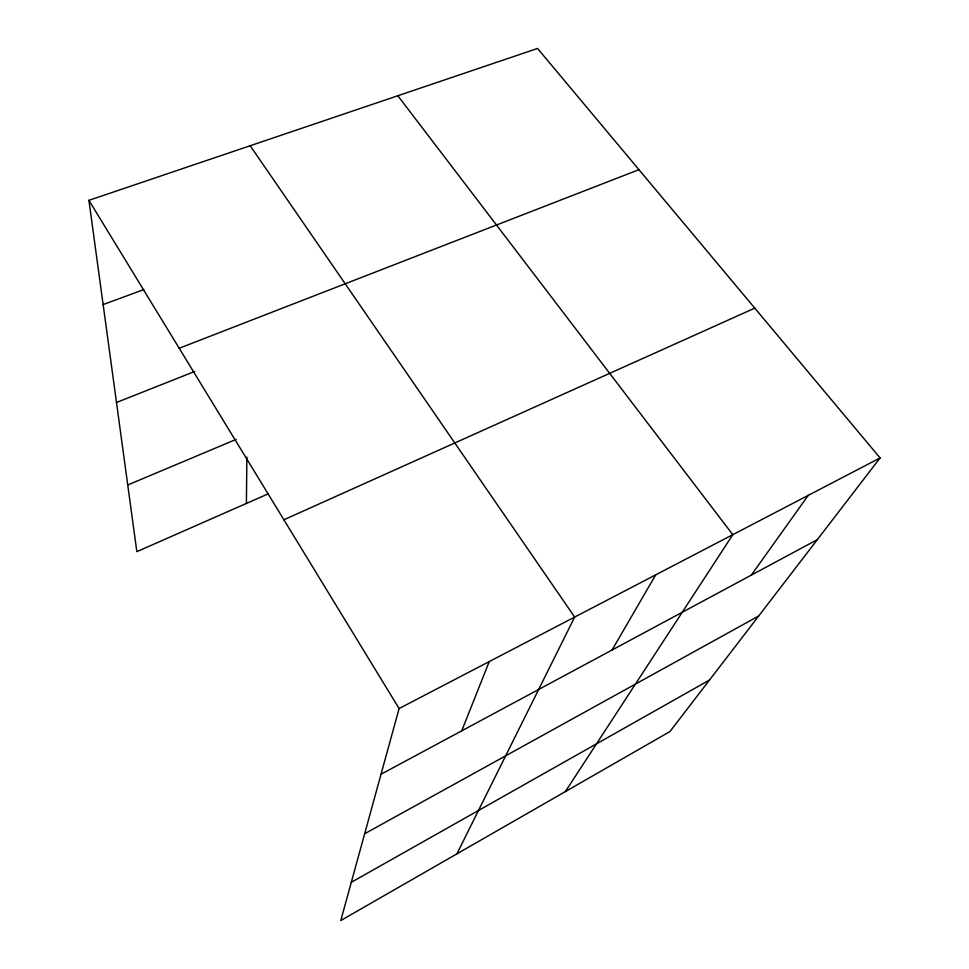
<?xml version="1.0" encoding="UTF-8"?>
<svg xmlns="http://www.w3.org/2000/svg" width="969" height="969" viewBox="0 0 969 969"><rect width="100%" height="100%" fill="white"/><g stroke="black" fill="none" stroke-linecap="round" stroke-linejoin="round"><path stroke-width="1.45" d="M246.392 503.444L246.877 457.138M88.918 200.329L399.107 708.545L340.773 920.55L669.942 731.547L880.082 457.937L537.541 48.45L88.918 200.329L136.835 551.652L268.425 493.754M461.728 730.844L489.236 661.585M456.896 853.883L574.665 617.071L250.172 145.738M612.081 649.993L655.734 574.823M565.375 791.588L732.794 534.682L397.847 95.749M751.302 575.138L808.267 495.353M351.299 882.311L709.538 680.008M364.659 833.74L758.703 615.981M381.035 774.231L817.351 539.624M399.107 708.545L880.082 457.937M283.893 519.784L754.778 308.142M127.738 484.984L236.194 439.369M116.486 402.498L194.684 371.478M179.204 348.259L638.946 169.684M103.138 304.569L143.872 289.561"/></g></svg>
